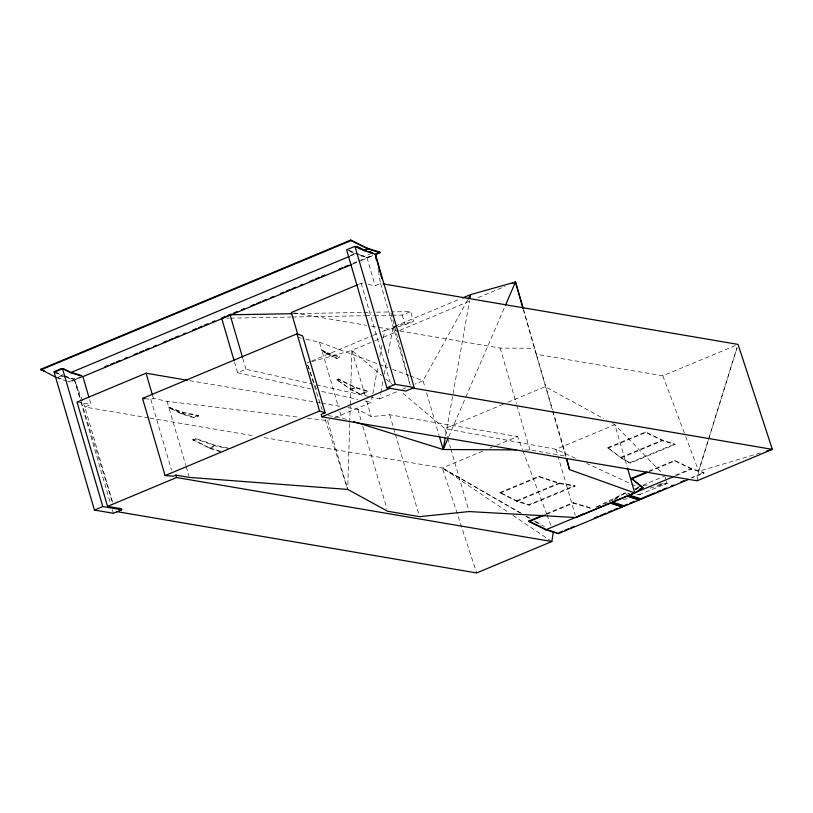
<?xml version="1.0" encoding="UTF-8"?>
<svg xmlns="http://www.w3.org/2000/svg" width="813" height="813" viewBox="0 0 813 813"><rect width="100%" height="100%" fill="white"/><g stroke="black" fill="none" stroke-linecap="round" stroke-linejoin="round"><path stroke-width="0.61" stroke-dasharray="4.07 3.05" d="M349.681 423.685L347.71 489.416L324.854 418.36M349.722 422.425L350.22 405.992M350.251 404.732L351.887 350.383L374.092 341.104M697.137 480.808L698.601 471.347L737.686 345.606M445.615 435.768L469.538 300.84M334.489 417.75L371.236 402.394L372.628 394.955M372.862 393.716L377.994 366.45M379.854 356.531L382.181 344.133M383.35 337.934L384.742 330.495L405.118 324.773L413.471 321.287L410.626 311.562L391.683 311.907M369.691 396.703L379.59 398.898L380.525 393.939M380.758 392.699L383.086 380.311M384.244 374.112L386.815 360.474M388.208 353.035L393.106 326.999L460.229 298.95M760.257 452.973L698.601 471.347L736.934 348.015M448.705 436.713L465.27 398.329M465.778 397.171L504.944 306.43M467.597 300.119L423.065 380.728L415.057 384.082M608.856 501.997L626.437 492.383L612.585 500.137M625.624 494.995L628.815 493.206M635.207 489.629L639.465 487.241M635.736 489.558L637.87 488.369M596.518 506.916L624.851 493.054L629.618 493.542M64.44 376.338L72.896 378.98L77.052 377.222M348.045 250.028L355.017 253.422L364.397 256.359L371.683 253.3M66.686 377.567L74.532 380.027L80.792 377.405M359.905 255.495L366.988 257.711L373.248 255.089M58.272 377.141L62.032 375.576L57.001 373.126M350.332 255.384L355.017 253.422M65.558 377.222L62.205 376.165L57.51 378.126L66.534 380.951M350.505 255.973L355.19 254.022L348.726 250.871M80.274 377.039L69.745 381.429L69.918 382.019L81.625 377.141M352.944 263.351L357.629 261.4M358.797 260.912L372.842 255.058M353.116 263.951L360.139 261.024M361.307 260.536L374.183 255.16M358.848 284.276L361.175 283.3L363.502 283.696M89.603 399.579L91.015 404.427L84.816 407.028L112.733 502.841M368.157 284.499L375.139 285.688L380.525 283.432L378.797 273.696M144.897 398.675L150.822 399.386L153.393 398.309L167.041 401.337L299.997 417.313M234.439 361.866L237.62 372.761L245.983 369.265L315.261 384.63M392.171 315.241L402.272 315.058L410.626 311.562M307.04 362.974L310.525 361.521M311.684 361.033L371.988 335.83M373.147 335.342L377.791 333.401M382.425 331.47L384.742 330.495M375.26 340.617L382.273 337.68M383.441 337.192L398.634 330.85M399.803 330.352L469.914 301.054M478.095 297.639L504.975 286.4M307.527 418.217L327.598 420.636L329.895 419.671M379.59 398.898L397.892 391.246M402.476 389.336L405.9 387.903M503.217 404.234L444.863 428.624L401.287 391.947M507.891 402.283L545.238 386.673L603.785 418.685M482.841 451.063L442.343 467.993L261.075 437.079M489.782 448.166L492.099 447.201M496.723 445.26L517.556 436.561L522.464 449.63M523.592 309.723L536.356 354.265L662.849 375.83L735.745 345.362M641.64 485.727L638.154 487.18L586.813 463.512M642.809 485.239L664.902 476.012M634.607 488.979L639.272 487.028M596.488 507.17L602.108 504.822M603.825 504.172L607.24 502.749M613.469 500.137L619.303 497.698M666.457 481.326L667.077 483.461L636.701 495.706M167.041 401.337L168.748 407.181L181.472 413.38L183.687 412.455L198.392 415.392L198.565 415.982L194.063 417.862L181.645 413.969L168.921 407.77L185.781 465.402M306.034 339.214L319.479 342.192L321.775 350.057L326.308 353.137L327.273 352.74L339.692 356.622L339.864 357.222L336.602 358.574L326.48 353.726L321.948 350.647L338.442 407.069M181.645 413.969L183.86 413.055L198.565 415.982M326.48 353.726L327.446 353.33L339.864 357.222M181.472 413.38L193.89 417.262L198.392 415.392M326.308 353.137L336.43 357.984L339.692 356.622M220.973 451.937L209.683 448.4L192.742 439.64L195.689 438.42L215.364 445.372L227.62 447.821M336.856 379.701L338.543 379L355.311 387.171L367.73 391.053L367.903 391.653L360.982 394.529L350.86 389.681L336.856 379.701L350.688 389.092L360.982 394.529M192.915 440.229L195.862 439.01L215.536 445.961L229.022 448.654M337.029 380.291L338.716 379.59L355.484 387.76L367.903 391.653M192.742 439.64L209.51 447.811L215.364 445.372M350.688 389.092L355.311 387.171M209.683 448.4L215.536 445.961M350.86 389.681L355.484 387.76M360.809 393.939L367.73 391.053M499.812 492.566L538.816 476.347L559.242 482.993L574.842 485.554L575.015 486.144L529.172 505.208L516.753 501.326L499.812 492.566L516.58 500.737L528.999 504.619L574.842 485.554M607.738 447.678L645.613 431.927L662.382 440.097L674.81 443.979L674.983 444.569L630.258 463.166L621.02 457.963L607.738 447.678L620.847 457.363L630.258 463.166M499.985 493.156L538.989 476.936L559.415 483.583L575.015 486.144M607.911 448.268L645.786 432.516L662.554 440.687L674.983 444.569M516.58 500.737L559.242 482.993M620.847 457.363L662.382 440.097M516.753 501.326L559.415 483.583M621.02 457.963L662.554 440.687M630.085 462.577L674.81 443.979M546.356 513.755L573.195 502.597L591.945 508.227M648.957 471.083L674.658 460.392L691.426 468.562L703.845 472.455L704.017 473.044L692.32 477.912M546.529 514.344L573.368 503.186L591.264 508.572M649.13 471.672L674.831 460.991L691.599 469.152L704.017 473.044M675.044 475.371L691.426 468.562M676.386 475.483L691.599 469.152M690.979 477.8L703.845 472.455M623.388 499.639L628.225 498.217M393.106 326.999L413.471 321.287M311.887 361.612L351.887 350.383L381.907 375.647M650.166 488.074L667.077 483.461L659.536 484.07M657.463 485.158L667.077 483.461M347.883 407.628L357.852 409.325L371.267 416.652L389.701 414.752L517.556 436.561M643.185 485.381L648.215 484.985M293.188 313.676L362.649 312.426M363.909 312.405L371.48 312.273M376.531 312.182L390.423 311.928M226.746 318.208L229.276 318.168M230.536 318.137L291.145 317.05M292.416 317.029L364.387 315.739M365.657 315.718L373.228 315.576M374.488 315.556L390.911 315.261M378.868 327.405L500.137 348.086L534.873 348.279M524.903 449.965L529.934 449.985L566.153 456.164L553.023 411.276M636.762 494.274L640.339 494.639L639.709 492.505M293.859 312.914L366.368 325.271M371.368 326.125L377.618 327.192M189.663 380.647L315.495 402.1M316.735 402.313L320.474 402.953M321.724 403.167L341.653 406.561M328.371 415.616L341.602 417.872L347.649 419.762M77.052 402.049L91.015 404.427M148.566 417.892L84.816 407.028L74.532 380.027L80.528 400.616M149.816 418.106L254.825 436.012M298.696 337.588L301.145 338.127M316.501 384.905L368.452 396.429M237.62 372.761L310.617 388.949M321.745 391.419L357.629 399.376M365.047 401.022L371.236 402.394M57.337 377.537L64.105 379.661M67.662 381.307L69.918 382.019M209.51 447.811L220.801 451.347M168.748 407.181L183.687 412.455M168.921 407.77L183.86 413.055M319.479 342.192L378.33 364.092M379.508 364.529L387.75 367.598M392.455 369.346L408.939 375.474M410.118 375.911L423.065 380.728L425.179 387.974M349.214 250.485L355.047 252.741M356.216 253.199L364.397 256.359M55.162 372.11L63.434 375.321M64.613 375.779L72.896 378.98M575.401 458.258L556.001 449.315L444.863 428.624L447.323 437.038M321.775 350.057L327.273 352.74M321.948 350.647L327.446 353.33M54.156 372.252L62.205 376.165M612.616 423.512L614.831 424.721L662.26 473.308M521.428 513.338L442.343 467.993L476.631 572.962M526.915 516.489L530.208 518.379M535.706 521.529L544.486 526.56M520.34 513.094L442.343 467.993L508.674 512.536M525.838 516.265L529.131 518.176M534.629 521.346L541.214 525.157M512.891 515.371L550.787 540.818M385.789 378.909L393.533 385.423M662.849 375.83L685.176 435.189M685.623 436.378L698.57 470.798M522.911 450.819L546.58 513.786M547.027 514.964L551.041 525.665M307.883 365.322L317.111 391.216M307.822 365.383L322.151 409.935M74.532 380.027L80.873 400.504M81.249 401.713L112.601 502.901M674.658 460.392L674.831 460.991M665.207 477.068L666.142 480.27M645.613 431.927L645.786 432.516M625.024 459.589L614.831 424.721L556.001 449.315L566.204 484.213M625.197 460.188L627.331 467.465M536.356 354.265L552.677 410.067M565.624 456.388L523.45 309.997M573.195 502.597L573.368 503.186M566.376 484.802L575.248 515.127M538.816 476.347L538.989 476.936M500.137 348.086L516.448 403.888M516.804 405.108L529.934 449.985M528.999 504.619L529.172 505.208M447.678 438.237L450.493 447.851M450.839 449.05L468.766 510.351M426.591 392.801L438.949 435.036M402.272 315.058L405.118 324.773M380.525 283.432L410.219 385.311M366.988 257.711L375.139 285.688M361.175 283.3L390.616 383.99M389.701 414.752L395.016 432.953M395.372 434.162L419.142 515.452M351.887 350.383L365.281 396.165M366.683 400.992L371.267 416.652M357.852 409.325L361.399 421.459M362.822 426.307L386.937 508.806M336.43 357.984L336.602 358.574M338.543 379L338.716 379.59M339.854 411.876L341.602 417.872M327.598 420.636L347.354 488.207M242.792 358.381L245.983 369.265M193.89 417.262L194.063 417.862M195.689 438.42L195.862 439.01M186.126 466.601L188.931 476.205M152.346 394.722L153.393 398.309M150.822 399.386L171.502 470.097M80.883 401.835L110.538 503.582M112.306 509.639L113.363 513.277M391.012 313.015L410.27 385.291M377.933 268.829L378.584 272.477"/><path stroke-width="1.22" d="M116.462 511.55L476.631 572.962L551.844 541.529L553.297 532.149M353.696 421.642L443.176 449.508L445.168 438.268M469.985 298.341L470.646 294.591L515.493 282.009L523.237 308.513M516.103 449.914L443.176 449.508L448.197 437.882M505.442 305.271L515.493 282.009L511.987 283.473M468.207 299.011L470.646 294.591L462.546 297.985M646.62 472.058L631.437 478.369L642.737 487.902L634.78 492.963L575.96 517.556L469.121 511.56L419.498 516.662L387.649 511.235L347.71 489.416L189.287 477.404L175.852 475.117L173.281 476.194L165.1 475.575L142.529 398.39L296.999 333.828L302.649 335.932L325.109 412.74L321.155 414.386L321.867 416.815L697.137 480.808L772.35 449.376L738.062 344.397L383.025 283.859M575.96 517.556L582.555 514.101M53.983 371.653L57.113 370.342M88.891 397.151L82.885 376.531L70.568 372.679L62.51 368.746L54.156 372.252L94.45 510.056L113.363 513.277L121.726 509.781L121.422 508.735L107.56 506.377L77.052 402.049L146.055 373.208L187.173 380.22M354.935 246.329L346.582 249.825L386.927 387.811L405.85 391.043L414.203 387.547L375.342 254.215L363.553 250.526L354.935 246.329L395.281 384.325L414.203 387.547M56.392 377.578L40.65 369.326L350.759 240.038L367.446 248.239L379.854 252.132L380.027 252.721L375.352 254.672M40.823 369.925L350.931 240.628L367.618 248.829L380.027 252.721M70.568 372.679L349.326 256.461M363.553 250.526L367.618 248.829L367.446 248.239M104.857 366.785L108.363 365.322M110.7 364.346L114.216 362.883M116.554 361.907L120.07 360.444M124.745 358.492L127.082 357.517M134.104 354.59L137.621 353.127M139.958 352.151L143.474 350.688M145.812 349.712L149.318 348.249M154.003 346.297L156.34 345.322M163.362 342.395L166.878 340.932M169.216 339.956L172.722 338.493M175.069 337.517L178.575 336.054M183.26 334.102L185.598 333.127M192.62 330.2L196.126 328.737M198.474 327.761L201.98 326.298M204.327 325.322L207.833 323.859M212.518 321.907L214.856 320.932M221.878 317.995L225.384 316.531M227.731 315.556L231.238 314.092M233.575 313.117L237.091 311.653M241.766 309.702L244.113 308.727M251.136 305.8L254.642 304.336M256.979 303.361L260.495 301.897M262.833 300.922L266.349 299.458M271.024 297.507L273.371 296.532M280.383 293.605L283.9 292.141M286.237 291.166L289.753 289.702M292.091 288.727L295.597 287.263M300.282 285.312L302.619 284.337M309.641 281.41L313.157 279.946M315.495 278.971L319.011 277.507M321.348 276.532L324.854 275.068M338.899 269.215L342.415 267.751M344.753 266.776L348.259 265.302M376.348 253.595L379.854 252.132M222.742 317.863L229.012 315.241M82.794 376.653L351.948 264.438M357.69 284.763L291.359 312.487L297.649 334.001M165.1 475.575L319.57 411.012L325.109 412.74M94.45 510.056L102.804 506.56L121.726 509.781M386.927 387.811L395.281 384.325M107.56 506.377L176.563 477.536L551.844 541.529M321.867 416.815L390.525 388.116M639.303 489.345L642.737 487.902M610.99 502.841L622.453 506.966L558.216 533.684L545.787 529.791L529.029 521.631L528.856 521.031L542.85 515.208M529.029 521.631L545.36 514.832M631.61 478.959L647.961 472.16M545.787 529.791L610.035 503.074L622.453 506.966M625.664 496.58L611.63 502.414L624.049 506.306L639.252 499.975L627.788 495.849M674.048 476.448L628.429 495.422L640.857 499.314L688.804 479.365M559.212 532.606L562.708 531.153M565.045 530.178L568.551 528.724M570.889 527.749L574.395 526.296M594.242 518.033L597.748 516.58M600.085 515.605L605.929 513.176M608.266 512.2L611.762 510.747M614.1 509.771L617.606 508.318M619.943 507.342L622.28 506.377M612.585 502.18L623.876 505.706L627.382 504.253M629.719 503.277L634.404 501.336M641.853 498.237L654.719 492.881M657.056 491.916L660.563 490.452M662.9 489.477L666.416 488.024M671.091 486.072L673.428 485.097M680.451 482.18L683.957 480.727M58.16 369.905L61.31 368.604M766.303 451.174L772.35 449.376L412.181 387.953M611.274 503.217L613.693 502.505M631.864 497.139L634.282 496.428M291.928 313.696L230.059 314.804L242.437 357.171M142.529 398.39L144.897 398.675M366.887 251.034L356.45 246.552L359.935 247.904M369.224 251.766L372.72 252.863L369.234 251.512M630.512 495.544L639.546 498.369M626.833 496.093L639.252 499.975M70.396 372.09L81.219 375.474M546.712 529.548L553.277 531.6M554.466 531.976L556.844 532.718M566.326 458.786L569.486 469.609L634.78 492.963L627.687 468.684M528.856 521.031L545.614 529.202M63.363 368.655L69.39 371.602M40.65 369.326L45.101 371.521M631.437 478.369L643.042 487.709M640.674 498.725L640.857 499.314M623.876 505.706L624.049 506.306M558.043 533.094L558.216 533.684M439.294 436.235L443.176 449.508M350.759 240.038L350.931 240.628M296.999 333.828L319.57 411.012M221.695 318.3L234.083 360.657M146.055 373.208L152.346 394.722M175.852 475.117L176.563 477.536M62.51 368.746L102.804 506.56M515.493 282.009L523.094 308.777M381.866 278.717L375.342 254.215L376.419 260.302M566.763 458.613L569.486 469.609"/></g></svg>
